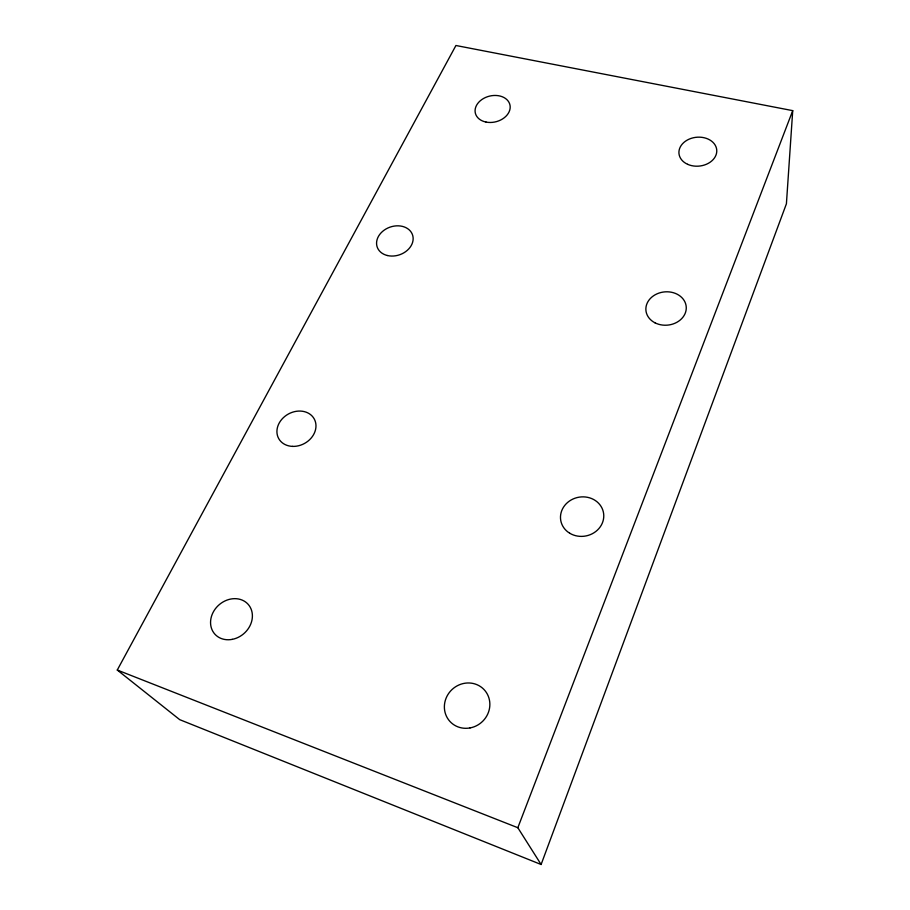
<?xml version="1.0" encoding="UTF-8"?>
<svg xmlns="http://www.w3.org/2000/svg" width="910" height="910" viewBox="0 0 910 910"><rect width="100%" height="100%" fill="white"/><g stroke="black" fill="none" stroke-linecap="round" stroke-linejoin="round"><path stroke-width="1.36" d="M792.724 110.645L786.411 203.794L541.109 864.5L179.714 719.662L117.276 670.033L455.933 45.5L792.724 110.645L517.836 827.725L541.109 864.5M117.276 670.033L517.836 827.725M470.072 727.92A23.33 22.056 -43.4 0 0 485.155 690.849A23.33 22.056 -43.4 0 0 446.105 698.141A23.33 22.056 -43.4 0 0 470.072 727.92M232.243 639.366A22.352 19.008 -41.8 0 0 249.203 605.639A22.352 19.008 -41.8 0 0 212.986 612.601A22.352 19.008 -41.8 0 0 232.243 639.366M687.641 164.323A18.985 14.492 -5.6 0 0 716.761 151.572A18.985 14.492 -5.6 0 0 689.12 139.15A18.985 14.492 -5.6 0 0 687.641 164.323M486.054 122.076A17.791 13.218 -13.8 0 0 510.021 105.253A17.791 13.218 -13.8 0 0 481.834 99.554A17.791 13.218 -13.8 0 0 486.054 122.076M654.995 322.822A20.236 16.687 -5.4 0 0 686.242 308.843A20.236 16.687 -5.4 0 0 656.974 293.862A20.236 16.687 -5.4 0 0 654.995 322.822M569.717 533.226A21.715 19.69 -10.9 0 0 603.694 517.642A21.715 19.69 -10.9 0 0 572.993 499.021A21.715 19.69 -10.9 0 0 569.717 533.226M387.364 255.517A18.689 14.628 -19.2 0 0 413.06 237.157A18.689 14.628 -19.2 0 0 384.156 230.162A18.689 14.628 -19.2 0 0 387.364 255.517M292.588 446.389A20.293 16.778 -29 0 0 314.962 420.488A20.293 16.778 -29 0 0 281.804 419.317A20.293 16.778 -29 0 0 292.588 446.389"/></g></svg>
